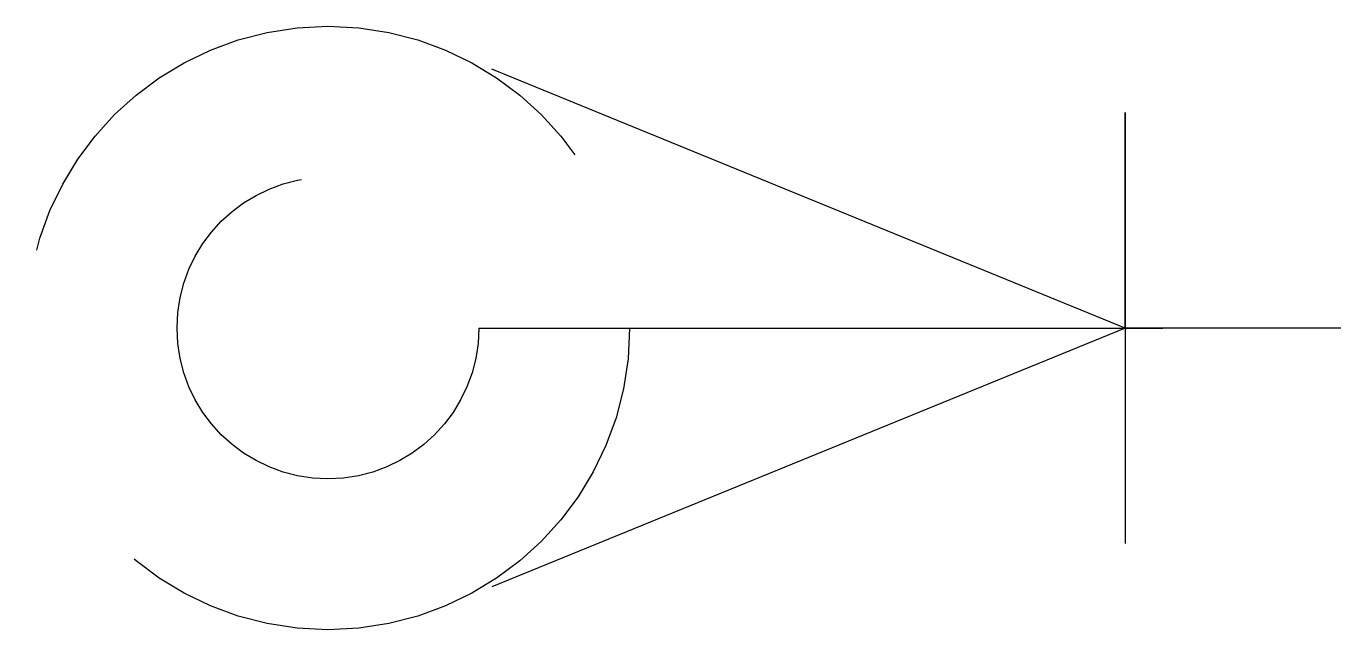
# Model space of a CAD drawing. Extents: x -2.8 to 9.4, y -2.8 to 2.8.
import ezdxf

# ---------------------------------------------------------------- set-up
doc = ezdxf.new("R2010")
doc.units = 0
doc.header["$MEASUREMENT"] = 0
doc.linetypes.add('DASHED2', pattern=[9.525, 6.35, -3.175])
doc.layers.add('LAYER1', color=7, linetype='DASHED2')

msp = doc.modelspace()

# ---------------------------------------------------------------- linework, layer by layer
at = {"layer": 'LAYER1', "linetype": 'DASHED2'}
for p, q in [((7.4, 0), (1.059, 2.592)), ((7.4, 2), (7.4, -2)), ((7.4, 0), (7.4, 2)), ((7.4, 0), (1.059, -2.592)), ((1.4, 0), (9.4, 0)), ((9.4, 0), (7.4, 0))]:
    msp.add_line(p, q, dxfattribs=at)
for radius in [2.8, 1.4]:
    msp.add_circle((0, 0), radius, dxfattribs=at)

doc.saveas('drawing.dxf')
